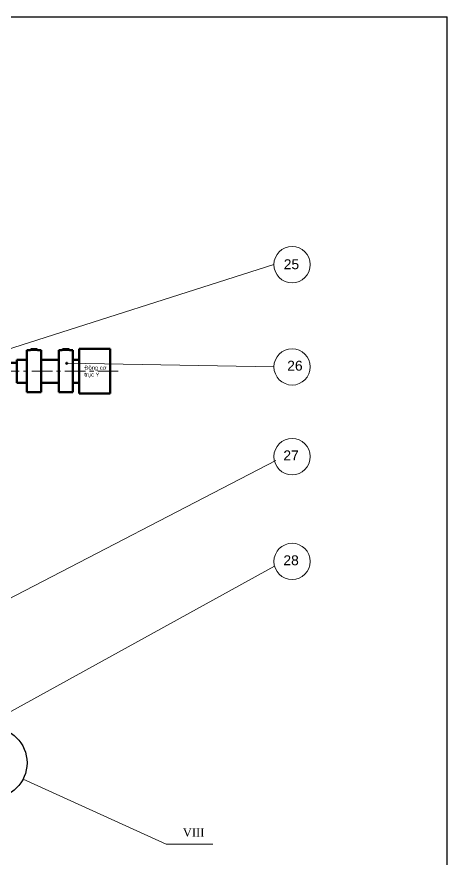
# Model space of a CAD drawing. Header units: inches. Extents: x -8900 to -5053, y -1814 to -15.
# Drawn here: x -6638 to -6377, y -1482 to -972 of the extents above; entities that cross this region are included whole.
import ezdxf

# ---------------------------------------------------------------- set-up
doc = ezdxf.new("R2010")
doc.units = ezdxf.units.IN
doc.header["$LTSCALE"] = 2
doc.header["$MEASUREMENT"] = 0
doc.linetypes.add('CENTER', pattern=[2, 1.25, -0.25, 0.25, -0.25])
for name, color, linetype, lineweight in [('duong co ban', 7, 'Continuous', 50), ('duong tam', 1, 'CENTER', 20), ('net dam', 7, 'Continuous', 40), ('Visible (ISO)', 7, 'Continuous', 50)]:
    doc.layers.add(name, color=color, linetype=linetype, lineweight=lineweight)
doc.styles.get("Standard").update_dxf_attribs({"font": 'arial.ttf', "height": 2.5})

msp = doc.modelspace()

# ---------------------------------------------------------------- hatches: boundary and pattern name
at = {"layer": 'duong co ban'}
msp.add_hatch(color=256, dxfattribs=at).paths.add_polyline_path([(-6607.26, -1181.67, 1), (-6607.95, -1181.67, 1)])

# ---------------------------------------------------------------- linework, layer by layer
at = {"color": 7, "linetype": 'Continuous'}
for p in [(-7566.44, -972.15), (-6377.44, -1813.15)]:
    msp.add_line(p, (-6377.44, -972.15), dxfattribs=at)
at = {"lineweight": 20}
for p, q in [((-6482.25, -1122.01), (-6656.68, -1177.61)), ((-6482.25, -1183.85), (-6607.6, -1181.67)), ((-6481.19, -1240.52), (-6689.11, -1348.17)), ((-6481.89, -1304.32), (-6674.09, -1410.23))]:
    msp.add_line(p, q, dxfattribs=at)
for centre in [(-6471.25, -1122.01), (-6471.25, -1183.85), (-6471.25, -1238.11), (-6471.25, -1301.52)]:
    msp.add_circle(centre, 11, dxfattribs=at)
msp.add_circle((-6653.11, -1423.31), 21.48)
at = {"layer": 'duong co ban', "lineweight": 20}
for p, q in [((-6634.02, -1433.15), (-6547.52, -1472.41)), ((-6547.52, -1472.41), (-6519.28, -1472.41))]:
    msp.add_line(p, q, dxfattribs=at)
at = {"layer": 'duong co ban'}
msp.add_circle((-6607.6, -1181.67), 0.345, dxfattribs=at)
at = {"layer": 'duong tam', "ltscale": 5}
msp.add_line((-7128.81, -1186.46), (-6576.5, -1186.46), dxfattribs=at)
at = {"layer": 'Visible (ISO)'}
for p, q in [((-6629.57, -1173.78), (-6631.71, -1173.78)), ((-6631.71, -1173.78), (-6631.71, -1179.53)), ((-6631.71, -1179.53), (-6631.71, -1173.78)), ((-6631.71, -1179.53), (-6631.71, -1173.78)), ((-6629.17, -1173.1), (-6629.57, -1173.51)), ((-6629.57, -1173.51), (-6625.29, -1173.51)), ((-6629.57, -1173.51), (-6629.57, -1173.78)), ((-6628.67, -1173.1), (-6629.17, -1173.1)), ((-6628.67, -1173.1), (-6628.05, -1173.1)), ((-6628.05, -1173.1), (-6626.81, -1173.1)), ((-6626.81, -1173.1), (-6626.19, -1173.1)), ((-6625.69, -1173.1), (-6626.19, -1173.1)), ((-6625.29, -1173.51), (-6625.69, -1173.1)), ((-6625.29, -1173.51), (-6625.29, -1173.78)), ((-6623.14, -1173.78), (-6625.29, -1173.78)), ((-6623.14, -1179.53), (-6623.14, -1173.78)), ((-6610.29, -1173.79), (-6612.43, -1173.79)), ((-6612.43, -1173.79), (-6612.43, -1179.53)), ((-6612.43, -1179.53), (-6612.43, -1173.79)), ((-6612.43, -1179.53), (-6612.43, -1173.79)), ((-6609.88, -1173.11), (-6610.29, -1173.51)), ((-6610.29, -1173.51), (-6606, -1173.51)), ((-6610.29, -1173.51), (-6610.29, -1173.79)), ((-6609.38, -1173.11), (-6609.88, -1173.11)), ((-6609.38, -1173.11), (-6608.76, -1173.11)), ((-6608.76, -1173.11), (-6607.53, -1173.11)), ((-6607.53, -1173.11), (-6606.91, -1173.11)), ((-6606.41, -1173.11), (-6606.91, -1173.11)), ((-6606, -1173.51), (-6606.41, -1173.11)), ((-6606, -1173.51), (-6606, -1173.79)), ((-6603.86, -1173.79), (-6606, -1173.79)), ((-6603.86, -1179.53), (-6603.86, -1173.79)), ((-6600.02, -1179.53), (-6600.02, -1172.91)), ((-6600.02, -1172.91), (-6581.39, -1172.91)), ((-6581.39, -1172.91), (-6581.39, -1200.02)), ((-6643.71, -1181.46), (-6637.8, -1181.46)), ((-6637.8, -1179.53), (-6631.71, -1179.53)), ((-6637.8, -1179.53), (-6637.8, -1181.46)), ((-6637.8, -1181.46), (-6637.8, -1191.46)), ((-6631.71, -1179.53), (-6631.71, -1193.39)), ((-6623.14, -1179.53), (-6623.14, -1193.39)), ((-6623.14, -1179.53), (-6612.43, -1179.53)), ((-6612.43, -1179.53), (-6612.43, -1193.4)), ((-6603.86, -1179.53), (-6603.86, -1193.4)), ((-6603.86, -1179.53), (-6600.02, -1179.53)), ((-6600.02, -1179.53), (-6600.02, -1193.4)), ((-6637.8, -1191.46), (-6637.8, -1193.4)), ((-6637.8, -1193.4), (-6631.71, -1193.4)), ((-6631.71, -1193.39), (-6631.71, -1199.14)), ((-6631.71, -1199.14), (-6631.71, -1193.39)), ((-6623.14, -1199.14), (-6623.14, -1193.39)), ((-6623.14, -1193.4), (-6612.43, -1193.4)), ((-6612.43, -1193.4), (-6612.43, -1199.14)), ((-6612.43, -1199.14), (-6612.43, -1193.4)), ((-6603.86, -1199.14), (-6603.86, -1193.4)), ((-6603.86, -1193.4), (-6600.02, -1193.4)), ((-6600.02, -1200.02), (-6600.02, -1193.4)), ((-6631.71, -1199.14), (-6623.14, -1199.14)), ((-6612.43, -1199.14), (-6603.86, -1199.14)), ((-6600.02, -1200.02), (-6581.39, -1200.02))]:
    msp.add_line(p, q, dxfattribs=at)

# ---------------------------------------------------------------- texts
at = {"layer": 'duong co ban', "lineweight": 20, "attachment_point": 1}
for s, insert, char_height, width in [('  25', (-6480.98, -1118.78), 6, 20.568), ('   26', (-6481.19, -1180.13), 6, 20.568), ('  27', (-6481.19, -1234.39), 6, 20.568), ('  28', (-6481.19, -1297.81), 6, 20.568), ('{\\fTimes New Roman|b0|i0|c0|p18;VIII}', (-6537.35, -1462.95), 5, 24.2742)]:
    msp.add_mtext(s, dxfattribs=dict(at, insert=insert, char_height=char_height, width=width))
at = {"layer": 'net dam', "lineweight": 20, "insert": (-6596.94, -1183.1), "char_height": 2.5, "width": 14.5272, "attachment_point": 1}
msp.add_mtext('{\\fArial|b0|i0|c238|p34;Đ}ộng c{\\fArial|b0|i0|c163|p34;ơ\\P}trục Y', dxfattribs=at)

doc.saveas('drawing.dxf')
